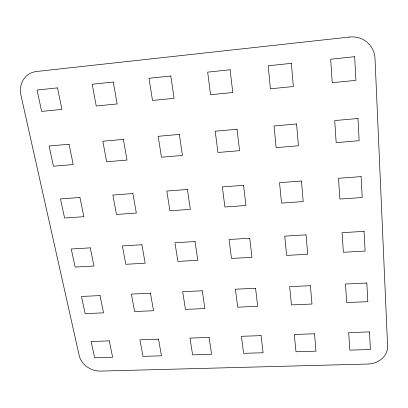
<?xml version="1.0" encoding="UTF-8"?>
<svg xmlns="http://www.w3.org/2000/svg" width="408" height="408" viewBox="0 0 408 408"><rect width="100%" height="100%" fill="white"/><g stroke="black" fill="none" stroke-linecap="round" stroke-linejoin="round"><path stroke-width="0.61" d="M349.508 37.036L36.567 71.492A22.603 19.854 53.2 0 0 20.961 95.385L79.213 355.577A18.89 15.514 26.3 0 0 100.501 371.096L367.771 364.038A20.716 17.508 1.8 0 0 387.6 346.071L375.018 58.589A24.577 23.384 -41.6 0 0 349.508 37.036M57.528 87.888L37.052 90.035L41.647 111.409L61.929 109.4L57.528 87.888M113.291 82.039L92.183 84.252L96.242 106.009L117.147 103.943L113.291 82.039M170.799 76L149.022 78.285L152.516 100.444L174.068 98.313L170.799 76M230.132 69.773L207.662 72.134L210.548 94.707L232.779 92.509L230.132 69.773M291.383 63.347L268.184 65.78L270.422 88.786L293.367 86.516L291.383 63.347M354.644 56.707L330.679 59.221L332.224 82.676L355.914 80.335L354.644 56.707M69.059 144.238L49.093 146.018L53.438 166.204L73.211 164.557L69.059 144.238M123.384 139.398L102.821 141.229L106.656 161.767L127.021 160.069L123.384 139.398M179.357 134.411L158.171 136.303L161.466 157.192L182.442 155.443L179.357 134.411M237.058 129.27L215.215 131.218L217.933 152.485L239.552 150.679L237.058 129.27M296.57 123.971L274.038 125.975L276.14 147.63L298.437 145.768L296.57 123.971M357.969 118.498L334.718 120.569L336.172 142.621L359.168 140.704L357.969 118.498M79.948 197.477L60.476 198.92L64.586 218.02L83.88 216.689L79.948 197.477M132.911 193.545L112.868 195.034L116.494 214.445L136.343 213.078L132.911 193.545M187.43 189.501L166.801 191.031L169.912 210.763L190.342 209.355L187.43 189.501M243.586 185.334L222.334 186.91L224.9 206.978L245.942 205.53L243.586 185.334M301.451 181.04L279.546 182.662L281.53 203.077L303.21 201.583L301.451 181.04M361.1 176.613L338.518 178.286L339.884 199.058L362.228 197.518L361.1 176.613M90.255 247.85L71.247 248.992L75.143 267.087L93.978 266.047L90.255 247.85M141.913 244.739L122.369 245.917L125.802 264.292L145.166 263.221L141.913 244.739M195.06 241.536L174.95 242.75L177.893 261.416L197.814 260.319L195.06 241.536M249.752 238.246L229.056 239.491L231.479 258.458L251.971 257.331L249.752 238.246M306.056 234.855L284.748 236.135L286.62 255.418L307.714 254.25L306.056 234.855M364.048 231.362L342.098 232.682L343.388 252.282L365.109 251.083L364.048 231.362M100.016 295.581L81.462 296.458L85.155 313.625L103.55 312.844L100.016 295.581M150.445 293.209L131.371 294.107L134.625 311.528L153.525 310.733L150.445 293.209M202.276 290.771L182.672 291.695L185.456 309.381L204.882 308.56L202.276 290.771M255.576 288.267L235.411 289.216L237.706 307.173L257.678 306.326L255.576 288.267M310.406 285.687L289.66 286.666L291.434 304.904L311.972 304.031L310.406 285.687M366.833 283.035L345.479 284.039L346.698 302.563L367.838 301.67L366.833 283.035M109.283 340.879L91.152 341.506L94.661 357.816L112.639 357.275L109.283 340.879M158.528 339.175L139.908 339.823L142.999 356.363L161.456 355.807L158.528 339.175M209.115 337.426L189.985 338.089L192.627 354.868L211.584 354.297L209.115 337.426M261.089 335.631L241.434 336.309L243.607 353.333L263.084 352.752L261.089 335.631M314.517 333.785L294.311 334.483L295.989 351.757L316.006 351.155L314.517 333.785M369.464 331.882L348.677 332.602L349.829 350.14L370.413 349.518L369.464 331.882"/></g></svg>
